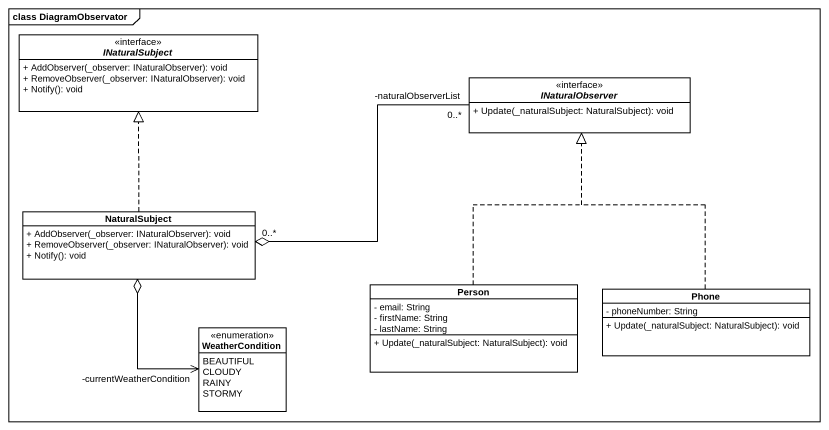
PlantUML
@startuml
mainframe class DiagramObservator
hide circle
hide empty members
skinparam classAttributeIconSize 0
interface INaturalSubject <<interface>> {
  + AddObserver(_observer: INaturalObserver): void
  + RemoveObserver(_observer: INaturalObserver): void
  + Notify(): void
}
interface INaturalObserver <<interface>> {
  + Update(_naturalSubject: NaturalSubject): void
}
class NaturalSubject {
  + AddObserver(_observer: INaturalObserver): void
  + RemoveObserver(_observer: INaturalObserver): void
  + Notify(): void
}
class "Person" as Person_ {
  - email: String
  - firstName: String
  - lastName: String
  + Update(_naturalSubject: NaturalSubject): void
}
class Phone {
  - phoneNumber: String
  + Update(_naturalSubject: NaturalSubject): void
}
enum WeatherCondition {
  BEAUTIFUL
  CLOUDY
  RAINY
  STORMY
}
INaturalObserver "-naturalObserverList\n0..*" -left-o "0..*" NaturalSubject
NaturalSubject .up.|> INaturalSubject
Person_ .up.|> INaturalObserver
Phone .up.|> INaturalObserver
WeatherCondition "-currentWeatherCondition" <-up-o NaturalSubject
@enduml
